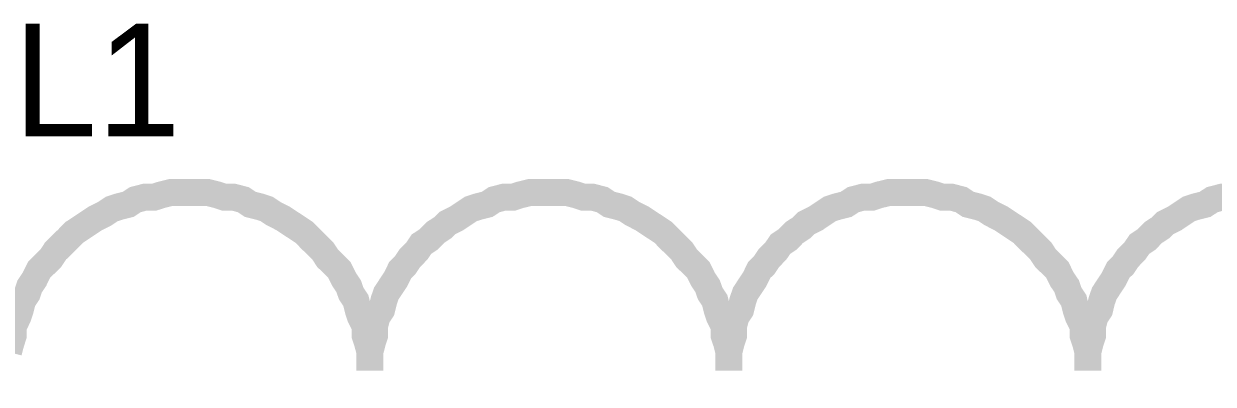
# Model space of a CAD drawing. Header units: inches. Extents: x 0 to 841, y 0 to 594.
# Drawn here: x 722.17 to 735.42, y 457.34 to 461.36 of the extents above; entities that cross this region are included whole.
import ezdxf

# ---------------------------------------------------------------- set-up
doc = ezdxf.new("R2010")
doc.units = ezdxf.units.IN
doc.layers.add('Sheet', color=255, linetype='Continuous')

msp = doc.modelspace()

# ---------------------------------------------------------------- linework, layer by layer
at = {"layer": 'Sheet'}
for points in [[(724.012, 459.48, 0.3, 0.3, 0), (723.907, 459.48, 0.3, 0.3, 0), (723.802, 459.48, 0.3, 0.3, 0), (723.698, 459.454, 0.3, 0.3, 0), (723.62, 459.428, 0.3, 0.3, 0), (723.515, 459.428, 0.3, 0.3, 0), (723.411, 459.401, 0.3, 0.3, 0), (723.332, 459.349, 0.3, 0.3, 0), (723.228, 459.323, 0.3, 0.3, 0), (723.149, 459.297, 0.3, 0.3, 0), (723.071, 459.245, 0.3, 0.3, 0), (722.966, 459.192, 0.3, 0.3, 0), (722.888, 459.14, 0.3, 0.3, 0), (722.81, 459.088, 0.3, 0.3, 0), (722.731, 459.036, 0.3, 0.3, 0), (722.653, 458.957, 0.3, 0.3, 0), (722.6, 458.905, 0.3, 0.3, 0), (722.522, 458.827, 0.3, 0.3, 0), (722.47, 458.748, 0.3, 0.3, 0), (722.391, 458.67, 0.3, 0.3, 0), (722.339, 458.618, 0.3, 0.3, 0), (722.287, 458.513, 0.3, 0.3, 0), (722.235, 458.435, 0.3, 0.3, 0), (722.208, 458.356, 0.3, 0.3, 0), (722.156, 458.278, 0.3, 0.3, 0), (722.13, 458.173, 0.3, 0.3, 0), (722.104, 458.095, 0.3, 0.3, 0), (722.052, 457.99, 0.3, 0.3, 0), (722.052, 457.886, 0.3, 0.3, 0), (722.026, 457.807, 0.3, 0.3, 0), (721.999, 457.703, 0.3, 0.3, 0)], [(726.024, 457.494, 0.3, 0.3, 0), (726.024, 457.598, 0.3, 0.3, 0), (726.024, 457.703, 0.3, 0.3, 0), (725.997, 457.807, 0.3, 0.3, 0), (725.971, 457.886, 0.3, 0.3, 0), (725.971, 457.99, 0.3, 0.3, 0), (725.919, 458.095, 0.3, 0.3, 0), (725.893, 458.173, 0.3, 0.3, 0), (725.867, 458.278, 0.3, 0.3, 0), (725.815, 458.356, 0.3, 0.3, 0), (725.788, 458.435, 0.3, 0.3, 0), (725.736, 458.513, 0.3, 0.3, 0), (725.684, 458.618, 0.3, 0.3, 0), (725.632, 458.67, 0.3, 0.3, 0), (725.553, 458.748, 0.3, 0.3, 0), (725.501, 458.827, 0.3, 0.3, 0), (725.423, 458.905, 0.3, 0.3, 0), (725.37, 458.957, 0.3, 0.3, 0), (725.292, 459.036, 0.3, 0.3, 0), (725.214, 459.088, 0.3, 0.3, 0), (725.135, 459.14, 0.3, 0.3, 0), (725.057, 459.192, 0.3, 0.3, 0), (724.952, 459.245, 0.3, 0.3, 0), (724.874, 459.297, 0.3, 0.3, 0), (724.795, 459.323, 0.3, 0.3, 0), (724.691, 459.349, 0.3, 0.3, 0), (724.613, 459.401, 0.3, 0.3, 0), (724.508, 459.428, 0.3, 0.3, 0), (724.403, 459.428, 0.3, 0.3, 0), (724.325, 459.454, 0.3, 0.3, 0), (724.221, 459.48, 0.3, 0.3, 0), (724.116, 459.48, 0.3, 0.3, 0), (724.012, 459.48, 0.3, 0.3, 0)], [(728.01, 459.48, 0.3, 0.3, 0), (727.905, 459.48, 0.3, 0.3, 0), (727.801, 459.48, 0.3, 0.3, 0), (727.696, 459.454, 0.3, 0.3, 0), (727.618, 459.428, 0.3, 0.3, 0), (727.513, 459.428, 0.3, 0.3, 0), (727.409, 459.401, 0.3, 0.3, 0), (727.33, 459.349, 0.3, 0.3, 0), (727.226, 459.323, 0.3, 0.3, 0), (727.147, 459.297, 0.3, 0.3, 0), (727.069, 459.245, 0.3, 0.3, 0), (726.99, 459.192, 0.3, 0.3, 0), (726.886, 459.14, 0.3, 0.3, 0), (726.834, 459.088, 0.3, 0.3, 0), (726.755, 459.036, 0.3, 0.3, 0), (726.677, 458.957, 0.3, 0.3, 0), (726.598, 458.905, 0.3, 0.3, 0), (726.546, 458.827, 0.3, 0.3, 0), (726.468, 458.748, 0.3, 0.3, 0), (726.416, 458.67, 0.3, 0.3, 0), (726.363, 458.618, 0.3, 0.3, 0), (726.311, 458.513, 0.3, 0.3, 0), (726.259, 458.435, 0.3, 0.3, 0), (726.207, 458.356, 0.3, 0.3, 0), (726.18, 458.278, 0.3, 0.3, 0), (726.154, 458.173, 0.3, 0.3, 0), (726.102, 458.095, 0.3, 0.3, 0), (726.076, 457.99, 0.3, 0.3, 0), (726.076, 457.886, 0.3, 0.3, 0), (726.05, 457.807, 0.3, 0.3, 0), (726.024, 457.703, 0.3, 0.3, 0), (726.024, 457.598, 0.3, 0.3, 0), (726.024, 457.494, 0.3, 0.3, 0)], [(730.022, 457.494, 0.3, 0.3, 0), (730.022, 457.598, 0.3, 0.3, 0), (730.022, 457.703, 0.3, 0.3, 0), (729.996, 457.807, 0.3, 0.3, 0), (729.969, 457.886, 0.3, 0.3, 0), (729.969, 457.99, 0.3, 0.3, 0), (729.917, 458.095, 0.3, 0.3, 0), (729.891, 458.173, 0.3, 0.3, 0), (729.865, 458.278, 0.3, 0.3, 0), (729.813, 458.356, 0.3, 0.3, 0), (729.786, 458.435, 0.3, 0.3, 0), (729.734, 458.513, 0.3, 0.3, 0), (729.682, 458.618, 0.3, 0.3, 0), (729.63, 458.67, 0.3, 0.3, 0), (729.551, 458.748, 0.3, 0.3, 0), (729.499, 458.827, 0.3, 0.3, 0), (729.421, 458.905, 0.3, 0.3, 0), (729.368, 458.957, 0.3, 0.3, 0), (729.29, 459.036, 0.3, 0.3, 0), (729.212, 459.088, 0.3, 0.3, 0), (729.133, 459.14, 0.3, 0.3, 0), (729.055, 459.192, 0.3, 0.3, 0), (728.95, 459.245, 0.3, 0.3, 0), (728.872, 459.297, 0.3, 0.3, 0), (728.793, 459.323, 0.3, 0.3, 0), (728.689, 459.349, 0.3, 0.3, 0), (728.611, 459.401, 0.3, 0.3, 0), (728.506, 459.428, 0.3, 0.3, 0), (728.402, 459.428, 0.3, 0.3, 0), (728.323, 459.454, 0.3, 0.3, 0), (728.219, 459.48, 0.3, 0.3, 0), (728.114, 459.48, 0.3, 0.3, 0), (728.01, 459.48, 0.3, 0.3, 0)], [(732.008, 459.48, 0.3, 0.3, 0), (731.903, 459.48, 0.3, 0.3, 0), (731.799, 459.48, 0.3, 0.3, 0), (731.694, 459.454, 0.3, 0.3, 0), (731.616, 459.428, 0.3, 0.3, 0), (731.511, 459.428, 0.3, 0.3, 0), (731.407, 459.401, 0.3, 0.3, 0), (731.328, 459.349, 0.3, 0.3, 0), (731.224, 459.323, 0.3, 0.3, 0), (731.145, 459.297, 0.3, 0.3, 0), (731.067, 459.245, 0.3, 0.3, 0), (730.989, 459.192, 0.3, 0.3, 0), (730.884, 459.14, 0.3, 0.3, 0), (730.832, 459.088, 0.3, 0.3, 0), (730.753, 459.036, 0.3, 0.3, 0), (730.675, 458.957, 0.3, 0.3, 0), (730.597, 458.905, 0.3, 0.3, 0), (730.544, 458.827, 0.3, 0.3, 0), (730.466, 458.748, 0.3, 0.3, 0), (730.414, 458.67, 0.3, 0.3, 0), (730.361, 458.618, 0.3, 0.3, 0), (730.309, 458.513, 0.3, 0.3, 0), (730.257, 458.435, 0.3, 0.3, 0), (730.205, 458.356, 0.3, 0.3, 0), (730.178, 458.278, 0.3, 0.3, 0), (730.152, 458.173, 0.3, 0.3, 0), (730.1, 458.095, 0.3, 0.3, 0), (730.074, 457.99, 0.3, 0.3, 0), (730.074, 457.886, 0.3, 0.3, 0), (730.048, 457.807, 0.3, 0.3, 0), (730.022, 457.703, 0.3, 0.3, 0), (730.022, 457.598, 0.3, 0.3, 0), (730.022, 457.494, 0.3, 0.3, 0)], [(734.02, 457.494, 0.3, 0.3, 0), (734.02, 457.598, 0.3, 0.3, 0), (734.02, 457.703, 0.3, 0.3, 0), (733.994, 457.807, 0.3, 0.3, 0), (733.967, 457.886, 0.3, 0.3, 0), (733.967, 457.99, 0.3, 0.3, 0), (733.915, 458.095, 0.3, 0.3, 0), (733.889, 458.173, 0.3, 0.3, 0), (733.863, 458.278, 0.3, 0.3, 0), (733.811, 458.356, 0.3, 0.3, 0), (733.785, 458.435, 0.3, 0.3, 0), (733.732, 458.513, 0.3, 0.3, 0), (733.68, 458.618, 0.3, 0.3, 0), (733.628, 458.67, 0.3, 0.3, 0), (733.549, 458.748, 0.3, 0.3, 0), (733.497, 458.827, 0.3, 0.3, 0), (733.419, 458.905, 0.3, 0.3, 0), (733.366, 458.957, 0.3, 0.3, 0), (733.288, 459.036, 0.3, 0.3, 0), (733.21, 459.088, 0.3, 0.3, 0), (733.131, 459.14, 0.3, 0.3, 0), (733.053, 459.192, 0.3, 0.3, 0), (732.948, 459.245, 0.3, 0.3, 0), (732.87, 459.297, 0.3, 0.3, 0), (732.792, 459.323, 0.3, 0.3, 0), (732.687, 459.349, 0.3, 0.3, 0), (732.609, 459.401, 0.3, 0.3, 0), (732.504, 459.428, 0.3, 0.3, 0), (732.4, 459.428, 0.3, 0.3, 0), (732.321, 459.454, 0.3, 0.3, 0), (732.217, 459.48, 0.3, 0.3, 0), (732.112, 459.48, 0.3, 0.3, 0), (732.008, 459.48, 0.3, 0.3, 0)], [(735.614, 459.428, 0.3, 0.3, 0), (735.509, 459.428, 0.3, 0.3, 0), (735.405, 459.401, 0.3, 0.3, 0), (735.326, 459.349, 0.3, 0.3, 0), (735.222, 459.323, 0.3, 0.3, 0), (735.143, 459.297, 0.3, 0.3, 0), (735.065, 459.245, 0.3, 0.3, 0), (734.987, 459.192, 0.3, 0.3, 0), (734.882, 459.14, 0.3, 0.3, 0), (734.83, 459.088, 0.3, 0.3, 0), (734.751, 459.036, 0.3, 0.3, 0), (734.673, 458.957, 0.3, 0.3, 0), (734.595, 458.905, 0.3, 0.3, 0), (734.542, 458.827, 0.3, 0.3, 0), (734.464, 458.748, 0.3, 0.3, 0), (734.412, 458.67, 0.3, 0.3, 0), (734.359, 458.618, 0.3, 0.3, 0), (734.307, 458.513, 0.3, 0.3, 0), (734.255, 458.435, 0.3, 0.3, 0), (734.203, 458.356, 0.3, 0.3, 0), (734.176, 458.278, 0.3, 0.3, 0), (734.15, 458.173, 0.3, 0.3, 0), (734.098, 458.095, 0.3, 0.3, 0), (734.072, 457.99, 0.3, 0.3, 0), (734.072, 457.886, 0.3, 0.3, 0), (734.046, 457.807, 0.3, 0.3, 0), (734.02, 457.703, 0.3, 0.3, 0), (734.02, 457.598, 0.3, 0.3, 0), (734.02, 457.494, 0.3, 0.3, 0)], [(726.024, 457.494, 0.3, 0.3, 0), (726.024, 457.494, 0.3, 0.3, 0), (726.024, 457.494, 0.3, 0.3, 0), (726.024, 457.494, 0.3, 0.3, 0), (726.024, 457.494, 0.3, 0.3, 0), (726.024, 457.494, 0.3, 0.3, 0), (726.024, 457.494, 0.3, 0.3, 0), (726.024, 457.494, 0.3, 0.3, 0), (726.024, 457.494, 0.3, 0.3, 0), (726.024, 457.494, 0.3, 0.3, 0), (726.024, 457.494, 0.3, 0.3, 0), (726.024, 457.494, 0.3, 0.3, 0), (726.024, 457.494, 0.3, 0.3, 0), (726.024, 457.494, 0.3, 0.3, 0), (726.024, 457.494, 0.3, 0.3, 0), (726.024, 457.494, 0.3, 0.3, 0), (726.024, 457.494, 0.3, 0.3, 0), (726.024, 457.494, 0.3, 0.3, 0), (726.024, 457.494, 0.3, 0.3, 0), (726.024, 457.494, 0.3, 0.3, 0), (726.024, 457.494, 0.3, 0.3, 0), (726.024, 457.494, 0.3, 0.3, 0), (726.024, 457.494, 0.3, 0.3, 0), (726.024, 457.494, 0.3, 0.3, 0), (726.024, 457.494, 0.3, 0.3, 0), (726.024, 457.494, 0.3, 0.3, 0), (726.024, 457.494, 0.3, 0.3, 0), (726.024, 457.494, 0.3, 0.3, 0), (726.024, 457.494, 0.3, 0.3, 0), (726.024, 457.494, 0.3, 0.3, 0), (726.024, 457.494, 0.3, 0.3, 0), (726.024, 457.494, 0.3, 0.3, 0), (726.024, 457.494, 0.3, 0.3, 0)], [(730.022, 457.494, 0.3, 0.3, 0), (730.022, 457.494, 0.3, 0.3, 0), (730.022, 457.494, 0.3, 0.3, 0), (730.022, 457.494, 0.3, 0.3, 0), (730.022, 457.494, 0.3, 0.3, 0), (730.022, 457.494, 0.3, 0.3, 0), (730.022, 457.494, 0.3, 0.3, 0), (730.022, 457.494, 0.3, 0.3, 0), (730.022, 457.494, 0.3, 0.3, 0), (730.022, 457.494, 0.3, 0.3, 0), (730.022, 457.494, 0.3, 0.3, 0), (730.022, 457.494, 0.3, 0.3, 0), (730.022, 457.494, 0.3, 0.3, 0), (730.022, 457.494, 0.3, 0.3, 0), (730.022, 457.494, 0.3, 0.3, 0), (730.022, 457.494, 0.3, 0.3, 0), (730.022, 457.494, 0.3, 0.3, 0), (730.022, 457.494, 0.3, 0.3, 0), (730.022, 457.494, 0.3, 0.3, 0), (730.022, 457.494, 0.3, 0.3, 0), (730.022, 457.494, 0.3, 0.3, 0), (730.022, 457.494, 0.3, 0.3, 0), (730.022, 457.494, 0.3, 0.3, 0), (730.022, 457.494, 0.3, 0.3, 0), (730.022, 457.494, 0.3, 0.3, 0), (730.022, 457.494, 0.3, 0.3, 0), (730.022, 457.494, 0.3, 0.3, 0), (730.022, 457.494, 0.3, 0.3, 0), (730.022, 457.494, 0.3, 0.3, 0), (730.022, 457.494, 0.3, 0.3, 0), (730.022, 457.494, 0.3, 0.3, 0), (730.022, 457.494, 0.3, 0.3, 0), (730.022, 457.494, 0.3, 0.3, 0)], [(734.02, 457.494, 0.3, 0.3, 0), (734.02, 457.494, 0.3, 0.3, 0), (734.02, 457.494, 0.3, 0.3, 0), (734.02, 457.494, 0.3, 0.3, 0), (734.02, 457.494, 0.3, 0.3, 0), (734.02, 457.494, 0.3, 0.3, 0), (734.02, 457.494, 0.3, 0.3, 0), (734.02, 457.494, 0.3, 0.3, 0), (734.02, 457.494, 0.3, 0.3, 0), (734.02, 457.494, 0.3, 0.3, 0), (734.02, 457.494, 0.3, 0.3, 0), (734.02, 457.494, 0.3, 0.3, 0), (734.02, 457.494, 0.3, 0.3, 0), (734.02, 457.494, 0.3, 0.3, 0), (734.02, 457.494, 0.3, 0.3, 0), (734.02, 457.494, 0.3, 0.3, 0), (734.02, 457.494, 0.3, 0.3, 0), (734.02, 457.494, 0.3, 0.3, 0), (734.02, 457.494, 0.3, 0.3, 0), (734.02, 457.494, 0.3, 0.3, 0), (734.02, 457.494, 0.3, 0.3, 0), (734.02, 457.494, 0.3, 0.3, 0), (734.02, 457.494, 0.3, 0.3, 0), (734.02, 457.494, 0.3, 0.3, 0), (734.02, 457.494, 0.3, 0.3, 0), (734.02, 457.494, 0.3, 0.3, 0), (734.02, 457.494, 0.3, 0.3, 0), (734.02, 457.494, 0.3, 0.3, 0), (734.02, 457.494, 0.3, 0.3, 0), (734.02, 457.494, 0.3, 0.3, 0), (734.02, 457.494, 0.3, 0.3, 0), (734.02, 457.494, 0.3, 0.3, 0), (734.02, 457.494, 0.3, 0.3, 0)]]:
    msp.add_lwpolyline(points, format="xyseb", dxfattribs=at)

# ---------------------------------------------------------------- texts
msp.add_text('L1', height=1.2543, dxfattribs=at).set_placement((722.052, 460.107))

doc.saveas('drawing.dxf')
